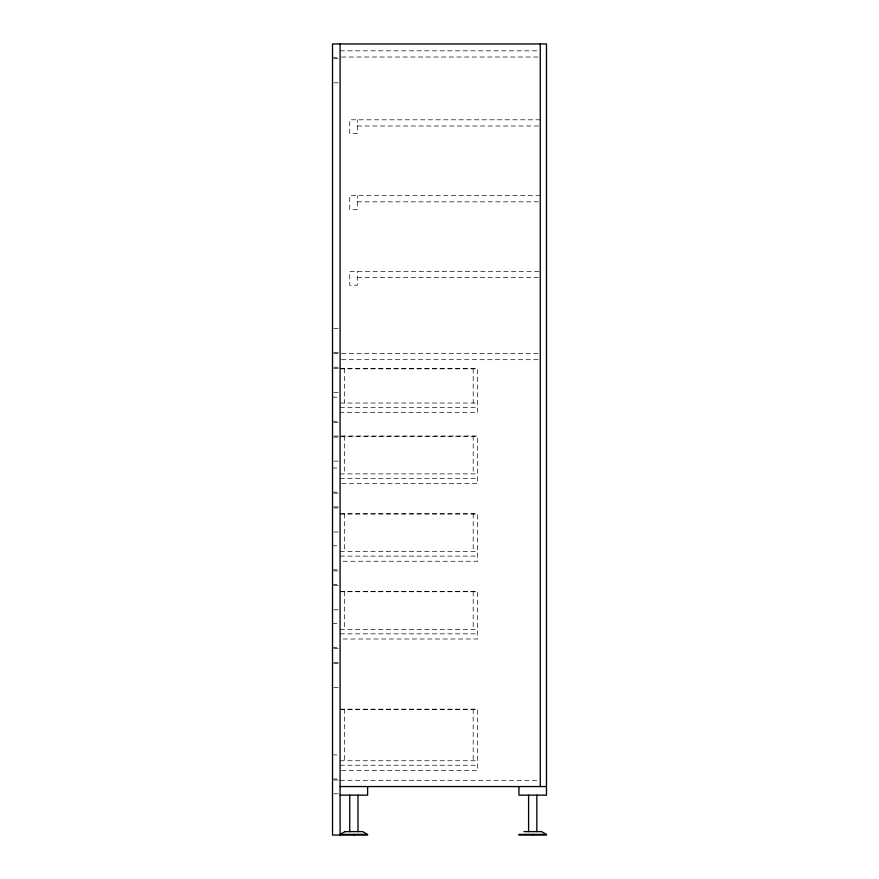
<?xml version="1.0" encoding="UTF-8"?>
<svg xmlns="http://www.w3.org/2000/svg" width="879" height="879" viewBox="0 0 879 879"><rect width="100%" height="100%" fill="white"/><g stroke="black" fill="none" stroke-linecap="round" stroke-linejoin="round"><path stroke-width="0.66" stroke-dasharray="4.39 3.3" d="M340.096 50.828L538.904 50.828M341.47 57.025L540.277 57.025M332.526 57.706L340.096 57.706M333.789 58.739L340.096 58.739M333.789 82.813L338.854 82.813M540.277 119.797L349.732 119.797L349.732 133.553L357.292 133.553L357.292 119.797M357.292 125.983L540.277 125.983M540.277 195.632L349.732 195.632L349.732 209.389L357.292 209.389L357.292 195.632M357.292 201.829L540.277 201.829M538.915 271.479L349.732 271.479L349.732 285.236L357.292 285.236L357.292 271.479M357.292 277.665L540.277 277.665M333.789 328.405L340.096 328.405M333.789 352.479L340.096 352.479M333.789 353.512L338.833 353.512M341.47 353.512L538.563 353.512M341.47 359.698L539.937 359.698M333.789 367.268L340.096 367.268M333.789 368.301L340.096 368.301M340.096 368.642L477.682 368.642L477.682 412.669L340.096 412.669M340.096 368.85L477.682 368.85M333.789 392.375L340.096 392.375M332.526 397.198L340.096 397.198M340.096 403.043L477.682 403.043M340.096 407.515L477.682 407.515M332.526 421.272L338.833 421.272M333.789 422.305L338.833 422.305M333.789 436.061L477.682 436.061L477.682 483.527L340.096 483.527M340.096 436.27L477.682 436.27M333.789 437.094L340.096 437.094M333.789 461.167L340.096 461.167M332.526 468.046L340.096 468.046M340.096 473.891L477.682 473.891M340.096 478.363L477.682 478.363M332.526 492.13L338.833 492.13M333.789 493.152L338.833 493.152M333.789 506.919L340.096 506.919M333.789 507.952L340.096 507.952M340.096 513.797L477.682 513.797L477.682 561.263L340.096 561.263M340.096 514.006L477.682 514.006M333.789 532.026L340.096 532.026M332.526 545.782L340.096 545.782M340.096 551.627L477.682 551.627M340.096 556.099L477.682 556.099M332.526 569.856L338.833 569.856M333.789 570.889L338.833 570.889M332.526 584.645L340.096 584.645M333.789 585.678L340.096 585.678M340.096 591.534L477.682 591.534L477.682 639L340.096 639M340.096 591.732L477.682 591.732M333.789 609.762L340.096 609.762M332.526 623.519L340.096 623.519M340.096 629.364L477.682 629.364M340.096 633.836L477.682 633.836M332.526 647.592L338.833 647.592M333.789 648.625L338.833 648.625M333.789 662.381L340.096 662.381M333.789 663.414L340.096 663.414M333.789 687.488L340.096 687.488M340.096 709.166L477.682 709.166L477.682 770.389L340.096 770.389M340.096 709.364L477.682 709.364M332.526 754.907L340.096 754.907M340.096 760.753L477.682 760.753M340.096 765.224L477.682 765.224M332.526 778.981L338.833 778.981M333.789 780.014L338.833 780.014M340.096 780.365L538.904 780.365M333.789 793.77L340.096 793.77M473.21 368.642L473.21 403.043M473.21 436.061L473.21 473.891M473.21 513.797L473.21 551.627M473.21 591.534L473.21 629.364M473.21 709.166L473.21 760.753M344.568 368.642L344.568 403.043M344.568 436.061L344.568 473.891M344.568 513.797L344.568 551.627M344.568 591.534L344.568 629.364M344.568 709.166L344.568 760.753"/><path stroke-width="1.32" d="M340.096 786.551L546.474 786.551M340.096 795.154L367.609 795.154L367.609 786.551M523.906 831.611L541.519 831.611L546.474 834.391L518.951 834.391M367.609 835.05L332.526 835.05L332.526 43.95L546.474 43.95L546.474 795.154L518.951 795.154L518.951 786.551M518.951 835.05L546.474 835.05M540.277 43.95L540.277 786.551M536.838 795.154L536.838 831.611M532.707 834.391L532.707 835.05M528.587 795.154L528.587 831.611M357.984 795.154L357.984 831.611M353.852 834.391L353.852 835.05M349.732 795.154L349.732 831.611M340.096 43.95L340.096 835.05M345.051 831.611L340.096 834.391L367.609 834.391L362.653 831.611L345.051 831.611"/></g></svg>
